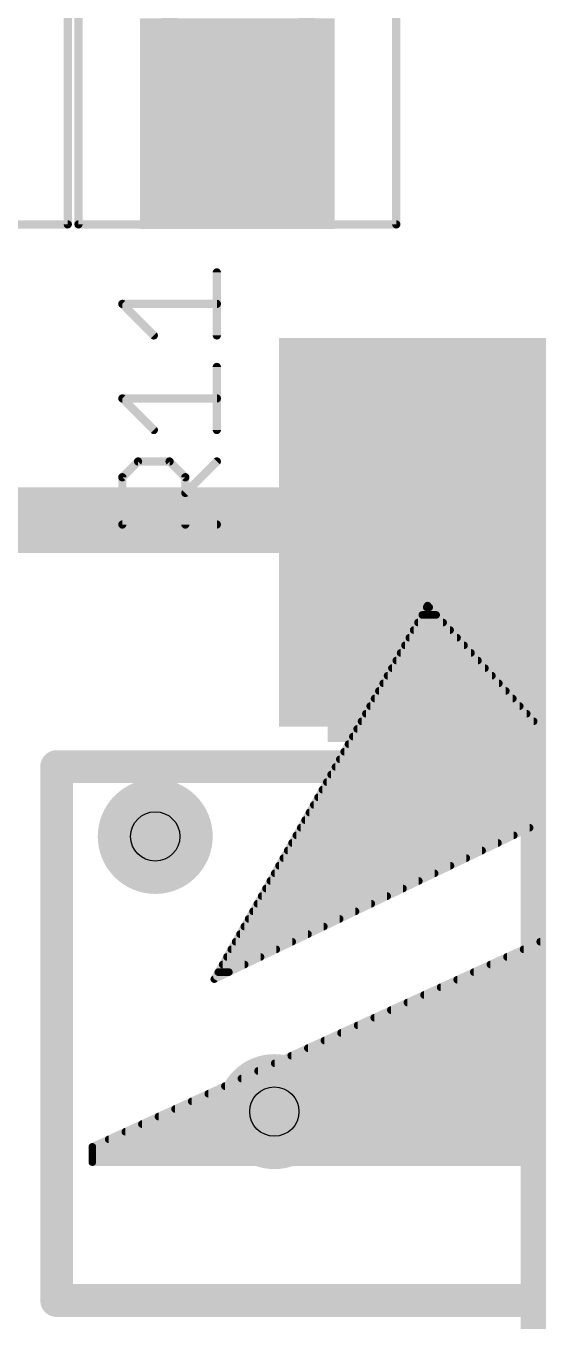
# Model space of a CAD drawing. Extents: x -17 to 51, y -3 to 114.
# Drawn here: x 29.68 to 32.85, y 3.94 to 11.95 of the extents above; entities that cross this region are included whole.
import ezdxf

# ---------------------------------------------------------------- set-up
doc = ezdxf.new("R2010")
doc.units = 0
for name, color, linetype in [('1', 22, 'CONTINUOUS'), ('18', 82, 'CONTINUOUS'), ('21', 253, 'CONTINUOUS'), ('22', 253, 'CONTINUOUS'), ('25', 253, 'CONTINUOUS'), ('29', 253, 'CONTINUOUS'), ('31', 253, 'CONTINUOUS'), ('39', 22, 'CONTINUOUS'), ('44', 253, 'CONTINUOUS'), ('51', 253, 'CONTINUOUS')]:
    doc.layers.add(name, color=color, linetype=linetype)

# ---------------------------------------------------------------- blocks, each defined once
blk = doc.blocks.new('RECT')
blk.add_solid([(-0.5, -0.5), (0.5, -0.5), (-0.5, 0.5), (0.5, 0.5)])
blk = doc.blocks.new('ROUNDV')
at = {"const_width": 0.5}
blk.add_lwpolyline([(0, -0.25, 1), (0, 0.25, 1), (0, -0.25)], format="xyb", dxfattribs=at)

msp = doc.modelspace()

# ---------------------------------------------------------------- linework, layer by layer
at = {"layer": '1'}
for points, const_width in [([(33.147, 8.814), (33.147, 2.6162)], 0.8128), ([(27.94, 8.89), (33.071, 8.89)], 0.4064)]:
    msp.add_lwpolyline(points, dxfattribs=dict(at, const_width=const_width))
at = {"layer": '1', "const_width": 0.4064}
msp.add_lwpolyline([(33.3502, 8.814, 1), (32.9438, 8.814)], format="xyb", dxfattribs=at)
at = {"layer": '21', "const_width": 0.2032}
for points in [[(29.8704, 4.064), (29.8704, 7.366)], [(29.8704, 7.366), (36.4236, 7.366)], [(36.4236, 4.064), (29.8704, 4.064)]]:
    msp.add_lwpolyline(points, dxfattribs=at)
at = {"layer": '21', "const_width": 0.1016}
for points in [[(29.9212, 7.366, 1), (29.8196, 7.366)], [(29.8704, 7.4168, 1), (29.8704, 7.3152)], [(29.8704, 4.1148, 1), (29.8704, 4.0132)], [(29.8196, 4.064, 1), (29.9212, 4.064)]]:
    msp.add_lwpolyline(points, format="xyb", dxfattribs=at)
at = {"layer": '22', "const_width": 0.047}
for points in [[(32.1651, 8.3616), (30.8452, 6.0517)], [(32.1748, 8.351), (32.159, 8.351)], [(33.2022, 7.2302), (32.1651, 8.3616)], [(32.261, 8.257), (32.1053, 8.257)], [(32.2179, 8.304), (32.1322, 8.304)], [(32.3471, 8.163), (32.0516, 8.163)], [(32.3041, 8.21), (32.0785, 8.21)], [(32.4333, 8.069), (31.9979, 8.069)], [(32.3902, 8.116), (32.0248, 8.116)], [(32.4764, 8.022), (31.9711, 8.022)], [(32.5626, 7.928), (31.9173, 7.928)], [(32.5195, 7.975), (31.9442, 7.975)], [(32.6487, 7.834), (31.8636, 7.834)], [(32.6056, 7.881), (31.8905, 7.881)], [(32.6918, 7.787), (31.8368, 7.787)], [(32.778, 7.693), (31.7831, 7.693)], [(32.7349, 7.74), (31.8099, 7.74)], [(32.8641, 7.599), (31.7293, 7.599)], [(32.8211, 7.646), (31.7562, 7.646)], [(32.9072, 7.552), (31.7025, 7.552)], [(32.9934, 7.458), (31.6488, 7.458)], [(32.9503, 7.505), (31.6756, 7.505)], [(33.0796, 7.364), (31.5951, 7.364)], [(33.0365, 7.411), (31.6219, 7.411)], [(33.1657, 7.27), (31.5414, 7.27)], [(33.1226, 7.317), (31.5682, 7.317)], [(33.2022, 7.223), (31.5145, 7.223)], [(30.8452, 6.0517), (33.2022, 7.1831)], [(33.0895, 7.129), (31.4608, 7.129)], [(33.1874, 7.176), (31.4876, 7.176)], [(32.8937, 7.035), (31.4071, 7.035)], [(32.9916, 7.082), (31.4339, 7.082)], [(32.7958, 6.988), (31.3802, 6.988)], [(32.5999, 6.894), (31.3265, 6.894)], [(32.6978, 6.941), (31.3534, 6.941)], [(34.0036, 6.8059), (30.0909, 5.0146)], [(32.4041, 6.8), (31.2728, 6.8)], [(32.502, 6.847), (31.2996, 6.847)], [(32.2083, 6.706), (31.2191, 6.706)], [(32.3062, 6.753), (31.2459, 6.753)], [(32.1104, 6.659), (31.1922, 6.659)], [(31.9145, 6.565), (31.1385, 6.565)], [(32.0125, 6.612), (31.1654, 6.612)], [(31.7187, 6.471), (31.0848, 6.471)], [(31.8166, 6.518), (31.1117, 6.518)], [(31.6208, 6.424), (31.0579, 6.424)], [(31.425, 6.33), (31.0042, 6.33)], [(31.5229, 6.377), (31.0311, 6.377)], [(31.2291, 6.236), (30.9505, 6.236)], [(31.3271, 6.283), (30.9774, 6.283)], [(34.9713, 6.236), (32.7588, 6.236)], [(34.9055, 6.283), (32.8614, 6.283)], [(31.1312, 6.189), (30.9237, 6.189)], [(35.0371, 6.189), (32.6561, 6.189)], [(30.9354, 6.095), (30.8699, 6.095)], [(31.0333, 6.142), (30.8968, 6.142)], [(35.1687, 6.095), (32.4508, 6.095)], [(35.1029, 6.142), (32.5535, 6.142)], [(35.3104, 6.001), (32.2455, 6.001)], [(35.2352, 6.048), (32.3481, 6.048)], [(35.4608, 5.907), (32.0402, 5.907)], [(35.3856, 5.954), (32.1428, 5.954)], [(35.536, 5.86), (31.9375, 5.86)], [(35.6939, 5.766), (31.7322, 5.766)], [(35.6117, 5.813), (31.8348, 5.813)], [(35.8584, 5.672), (31.5268, 5.672)], [(35.7761, 5.719), (31.6295, 5.719)], [(39.6363, 5.625), (31.4242, 5.625)], [(39.6898, 5.531), (31.2189, 5.531)], [(39.6631, 5.578), (31.3215, 5.578)], [(39.7434, 5.437), (31.0135, 5.437)], [(39.7166, 5.484), (31.1162, 5.484)], [(39.7969, 5.343), (30.8082, 5.343)], [(39.7702, 5.39), (30.9109, 5.39)], [(39.8237, 5.296), (30.7056, 5.296)], [(39.8772, 5.202), (30.5002, 5.202)], [(39.8505, 5.249), (30.6029, 5.249)], [(39.9308, 5.108), (30.2949, 5.108)], [(39.904, 5.155), (30.3976, 5.155)], [(39.9576, 5.061), (30.1923, 5.061)], [(30.0909, 5.0146), (30.0909, 4.9203)], [(39.9843, 5.014), (30.0909, 5.014)], [(40.0111, 4.967), (30.0909, 4.967)], [(30.0909, 4.9203), (40.0377, 4.9203)]]:
    msp.add_lwpolyline(points, dxfattribs=at)
at = {"layer": '22', "const_width": 0.0235}
for points in [[(32.159, 8.3628, 1), (32.159, 8.3393)], [(32.1738, 8.3695, 1), (32.1564, 8.3537)], [(32.1753, 8.3558, 1), (32.1549, 8.3674)], [(32.1748, 8.3393, 1), (32.1748, 8.3628)], [(32.1053, 8.2687, 1), (32.1053, 8.2453)], [(32.1322, 8.3157, 1), (32.1322, 8.2923)], [(32.2179, 8.2923, 1), (32.2179, 8.3157)], [(32.261, 8.2453, 1), (32.261, 8.2687)], [(32.0516, 8.1747, 1), (32.0516, 8.1513)], [(32.0785, 8.2218, 1), (32.0785, 8.1983)], [(32.3041, 8.1983, 1), (32.3041, 8.2218)], [(32.3471, 8.1513, 1), (32.3471, 8.1747)], [(31.9979, 8.0808, 1), (31.9979, 8.0573)], [(32.0248, 8.1277, 1), (32.0248, 8.1043)], [(32.3902, 8.1043, 1), (32.3902, 8.1277)], [(32.4333, 8.0573, 1), (32.4333, 8.0808)], [(31.9711, 8.0337, 1), (31.9711, 8.0103)], [(32.4764, 8.0103, 1), (32.4764, 8.0337)], [(31.9173, 7.9398, 1), (31.9173, 7.9162)], [(31.9442, 7.9868, 1), (31.9442, 7.9633)], [(32.5195, 7.9633, 1), (32.5195, 7.9868)], [(32.5626, 7.9162, 1), (32.5626, 7.9398)], [(31.8636, 7.8458, 1), (31.8636, 7.8223)], [(31.8905, 7.8928, 1), (31.8905, 7.8693)], [(32.6056, 7.8693, 1), (32.6056, 7.8928)], [(32.6487, 7.8223, 1), (32.6487, 7.8458)], [(31.8368, 7.7988, 1), (31.8368, 7.7753)], [(32.6918, 7.7753, 1), (32.6918, 7.7988)], [(31.7831, 7.7048, 1), (31.7831, 7.6813)], [(31.8099, 7.7518, 1), (31.8099, 7.7283)], [(32.7349, 7.7283, 1), (32.7349, 7.7518)], [(32.778, 7.6813, 1), (32.778, 7.7048)], [(31.7293, 7.6108, 1), (31.7293, 7.5873)], [(31.7562, 7.6578, 1), (31.7562, 7.6343)], [(32.8211, 7.6343, 1), (32.8211, 7.6578)], [(31.7025, 7.5638, 1), (31.7025, 7.5403)], [(31.6488, 7.4698, 1), (31.6488, 7.4463)], [(31.6756, 7.5168, 1), (31.6756, 7.4933)], [(31.5951, 7.3758, 1), (31.5951, 7.3523)], [(31.6219, 7.4228, 1), (31.6219, 7.3993)], [(31.5414, 7.2818, 1), (31.5414, 7.2583)], [(31.5682, 7.3288, 1), (31.5682, 7.3053)], [(31.5145, 7.2348, 1), (31.5145, 7.2113)], [(31.4608, 7.1408, 1), (31.4608, 7.1173)], [(31.4876, 7.1878, 1), (31.4876, 7.1643)], [(31.4071, 7.0468, 1), (31.4071, 7.0232)], [(31.4339, 7.0938, 1), (31.4339, 7.0703)], [(31.3802, 6.9998, 1), (31.3802, 6.9763)], [(32.7958, 6.9763, 1), (32.7958, 6.9998)], [(31.3265, 6.9058, 1), (31.3265, 6.8822)], [(31.3534, 6.9528, 1), (31.3534, 6.9293)], [(32.5999, 6.8822, 1), (32.5999, 6.9058)], [(32.6978, 6.9293, 1), (32.6978, 6.9528)], [(31.2728, 6.8118, 1), (31.2728, 6.7883)], [(31.2996, 6.8588, 1), (31.2996, 6.8353)], [(32.4041, 6.7883, 1), (32.4041, 6.8118)], [(32.502, 6.8353, 1), (32.502, 6.8588)], [(31.2191, 6.7178, 1), (31.2191, 6.6943)], [(31.2459, 6.7648, 1), (31.2459, 6.7412)], [(32.2083, 6.6943, 1), (32.2083, 6.7178)], [(32.3062, 6.7412, 1), (32.3062, 6.7648)], [(31.1922, 6.6708, 1), (31.1922, 6.6473)], [(32.1104, 6.6473, 1), (32.1104, 6.6708)], [(31.1385, 6.5768, 1), (31.1385, 6.5533)], [(31.1654, 6.6238, 1), (31.1654, 6.6002)], [(31.9145, 6.5533, 1), (31.9145, 6.5768)], [(32.0125, 6.6002, 1), (32.0125, 6.6238)], [(31.0848, 6.4828, 1), (31.0848, 6.4592)], [(31.1117, 6.5298, 1), (31.1117, 6.5063)], [(31.7187, 6.4592, 1), (31.7187, 6.4828)], [(31.8166, 6.5063, 1), (31.8166, 6.5298)], [(31.0579, 6.4358, 1), (31.0579, 6.4123)], [(31.6208, 6.4123, 1), (31.6208, 6.4358)], [(31.0042, 6.3418, 1), (31.0042, 6.3182)], [(31.0311, 6.3888, 1), (31.0311, 6.3653)], [(31.425, 6.3182, 1), (31.425, 6.3418)], [(31.5229, 6.3653, 1), (31.5229, 6.3888)], [(30.9505, 6.2478, 1), (30.9505, 6.2243)], [(30.9774, 6.2948, 1), (30.9774, 6.2713)], [(31.2291, 6.2243, 1), (31.2291, 6.2478)], [(31.3271, 6.2713, 1), (31.3271, 6.2948)], [(32.7588, 6.2478, 1), (32.7588, 6.2243)], [(32.8614, 6.2948, 1), (32.8614, 6.2713)], [(30.9237, 6.2008, 1), (30.9237, 6.1772)], [(31.1312, 6.1772, 1), (31.1312, 6.2008)], [(32.6561, 6.2008, 1), (32.6561, 6.1772)], [(30.8699, 6.1068, 1), (30.8699, 6.0833)], [(30.8968, 6.1538, 1), (30.8968, 6.1303)], [(30.9354, 6.0833, 1), (30.9354, 6.1068)], [(31.0333, 6.1303, 1), (31.0333, 6.1538)], [(32.4508, 6.1068, 1), (32.4508, 6.0833)], [(32.5535, 6.1538, 1), (32.5535, 6.1303)], [(30.8401, 6.0623, 1), (30.8503, 6.0411)], [(30.835, 6.0575, 1), (30.8554, 6.0459)], [(32.2455, 6.0128, 1), (32.2455, 5.9893)], [(32.3481, 6.0598, 1), (32.3481, 6.0362)], [(32.0402, 5.9188, 1), (32.0402, 5.8952)], [(32.1428, 5.9658, 1), (32.1428, 5.9423)], [(31.9375, 5.8718, 1), (31.9375, 5.8483)], [(31.7322, 5.7778, 1), (31.7322, 5.7542)], [(31.8348, 5.8248, 1), (31.8348, 5.8013)], [(31.5268, 5.6838, 1), (31.5268, 5.6603)], [(31.6295, 5.7308, 1), (31.6295, 5.7073)], [(31.4242, 5.6368, 1), (31.4242, 5.6132)], [(31.2189, 5.5428, 1), (31.2189, 5.5193)], [(31.3215, 5.5898, 1), (31.3215, 5.5663)], [(31.0135, 5.4488, 1), (31.0135, 5.4253)], [(31.1162, 5.4958, 1), (31.1162, 5.4722)], [(30.8082, 5.3548, 1), (30.8082, 5.3312)], [(30.9109, 5.4018, 1), (30.9109, 5.3783)], [(30.7056, 5.3078, 1), (30.7056, 5.2843)], [(30.5002, 5.2138, 1), (30.5002, 5.1902)], [(30.6029, 5.2608, 1), (30.6029, 5.2373)], [(30.2949, 5.1198, 1), (30.2949, 5.0963)], [(30.3976, 5.1668, 1), (30.3976, 5.1433)], [(30.1923, 5.0728, 1), (30.1923, 5.0492)], [(30.0909, 5.0258, 1), (30.0909, 5.0023)], [(30.086, 5.0253, 1), (30.0958, 5.0039)], [(30.0909, 4.9788, 1), (30.0909, 4.9553)], [(30.1027, 5.0146, 1), (30.0792, 5.0146)], [(30.0909, 4.9321, 1), (30.0909, 4.9085)], [(30.0792, 4.9203, 1), (30.1027, 4.9203)]]:
    msp.add_lwpolyline(points, format="xyb", dxfattribs=at)
at = {"layer": '25', "const_width": 0.0508}
for points in [[(30.861, 10.0325), (30.861, 10.4223)], [(30.4712, 10.0325), (30.2763, 10.2274)], [(30.2763, 10.2274), (30.861, 10.2274)], [(30.861, 9.4478), (30.861, 9.8376)], [(30.4712, 9.4478), (30.2763, 9.6427)], [(30.2763, 9.6427), (30.861, 9.6427)], [(30.2763, 9.1555), (30.3738, 9.2529)], [(30.3738, 9.2529), (30.5687, 9.2529)], [(30.5687, 9.2529), (30.6661, 9.1555)], [(30.6661, 9.058), (30.861, 9.2529)], [(30.2763, 8.8631), (30.2763, 9.1555)], [(30.6661, 9.1555), (30.6661, 8.8631)], [(30.861, 8.8631), (30.2763, 8.8631)]]:
    msp.add_lwpolyline(points, dxfattribs=at)
at = {"layer": '25', "const_width": 0.0254}
for points in [[(30.8737, 10.4223, 1), (30.8483, 10.4223)], [(30.2853, 10.2364, 1), (30.2673, 10.2184)], [(30.2763, 10.2401, 1), (30.2763, 10.2147)], [(30.861, 10.2147, 1), (30.861, 10.2401)], [(30.4622, 10.0235, 1), (30.4802, 10.0415)], [(30.8483, 10.0325, 1), (30.8737, 10.0325)], [(30.8737, 9.8376, 1), (30.8483, 9.8376)], [(30.2853, 9.6517, 1), (30.2673, 9.6337)], [(30.2763, 9.6554, 1), (30.2763, 9.63)], [(30.861, 9.63, 1), (30.861, 9.6554)], [(30.4622, 9.4388, 1), (30.4802, 9.4568)], [(30.8483, 9.4478, 1), (30.8737, 9.4478)], [(30.3738, 9.2656, 1), (30.3738, 9.2402)], [(30.3827, 9.2439, 1), (30.3648, 9.2619)], [(30.5776, 9.2619, 1), (30.5597, 9.2439)], [(30.5687, 9.2402, 1), (30.5687, 9.2656)], [(30.87, 9.2439, 1), (30.852, 9.2619)], [(30.289, 9.1555, 1), (30.2636, 9.1555)], [(30.2673, 9.1644, 1), (30.2853, 9.1465)], [(30.6788, 9.1555, 1), (30.6534, 9.1555)], [(30.6571, 9.1465, 1), (30.6751, 9.1644)], [(30.6571, 9.067, 1), (30.6751, 9.049)], [(30.2763, 8.8758, 1), (30.2763, 8.8504)], [(30.2636, 8.8631, 1), (30.289, 8.8631)], [(30.6534, 8.8631, 1), (30.6788, 8.8631)], [(30.861, 8.8504, 1), (30.861, 8.8758)]]:
    msp.add_lwpolyline(points, format="xyb", dxfattribs=at)
at = {"layer": '39', "const_width": 0.0508}
for points in [[(29.939, 13.665), (29.939, 10.719)], [(30.005, 10.719), (30.005, 13.665)], [(31.971, 13.665), (31.971, 10.719)], [(29.939, 10.719), (27.973, 10.719)], [(31.971, 10.719), (30.005, 10.719)]]:
    msp.add_lwpolyline(points, dxfattribs=at)
at = {"layer": '39', "const_width": 0.0254}
for points in [[(29.939, 10.7063, 1), (29.939, 10.7317)], [(30.005, 10.7317, 1), (30.005, 10.7063)], [(31.971, 10.7063, 1), (31.971, 10.7317)], [(29.9263, 10.719, 1), (29.9517, 10.719)], [(29.9923, 10.719, 1), (30.0177, 10.719)], [(31.9583, 10.719, 1), (31.9837, 10.719)]]:
    msp.add_lwpolyline(points, format="xyb", dxfattribs=at)
at = {"layer": '44'}
for centre in [(30.48, 6.9342), (31.2166, 5.2324)]:
    msp.add_circle(centre, 0.1524, dxfattribs=at)
at = {"layer": '51', "const_width": 0.1016}
for points in [[(30.569, 12.548), (30.569, 11.836)], [(31.42, 12.548), (31.42, 11.836)]]:
    msp.add_lwpolyline(points, dxfattribs=at)
at = {"layer": '51', "const_width": 0.0508}
for points in [[(30.5436, 11.836, 1), (30.5944, 11.836)], [(31.3946, 11.836, 1), (31.4454, 11.836)]]:
    msp.add_lwpolyline(points, format="xyb", dxfattribs=at)

# ---------------------------------------------------------------- block references
at = {"layer": '1', "xscale": 1.1, "rotation": 270}
msp.add_blockref('RECT', (30.988, 11.342), dxfattribs=at)
at = {"layer": '1', "xscale": 3.6, "yscale": 2.2}
msp.add_blockref('RECT', (33.147, 8.814), dxfattribs=at)
at = {"layer": '18', "xscale": 0.7112, "yscale": 0.7112}
for p in [(30.48, 6.9342), (30.48, 6.9342), (31.2166, 5.2324), (31.2166, 5.2324)]:
    msp.add_blockref('ROUNDV', p, dxfattribs=at)
at = {"layer": '29', "xscale": 1.3032, "yscale": 1.2032, "rotation": 270}
msp.add_blockref('RECT', (30.988, 11.342), dxfattribs=at)
at = {"layer": '29', "xscale": 3.8032, "yscale": 2.4032}
msp.add_blockref('RECT', (33.147, 8.814), dxfattribs=at)
at = {"layer": '31', "xscale": 1.1, "rotation": 270}
msp.add_blockref('RECT', (30.988, 11.342), dxfattribs=at)
at = {"layer": '31', "xscale": 3.6, "yscale": 2.2}
msp.add_blockref('RECT', (33.147, 8.814), dxfattribs=at)
at = {"layer": '51', "xscale": 0.5001, "yscale": 0.95, "rotation": 270}
msp.add_blockref('RECT', (30.9931, 11.6118), dxfattribs=at)
at = {"layer": '51', "xscale": 3.2004, "yscale": 1.8542}
msp.add_blockref('RECT', (33.147, 8.4455), dxfattribs=at)
msp.add_blockref('RECT', (33.147, 8.4455), dxfattribs=at)

doc.saveas('drawing.dxf')
